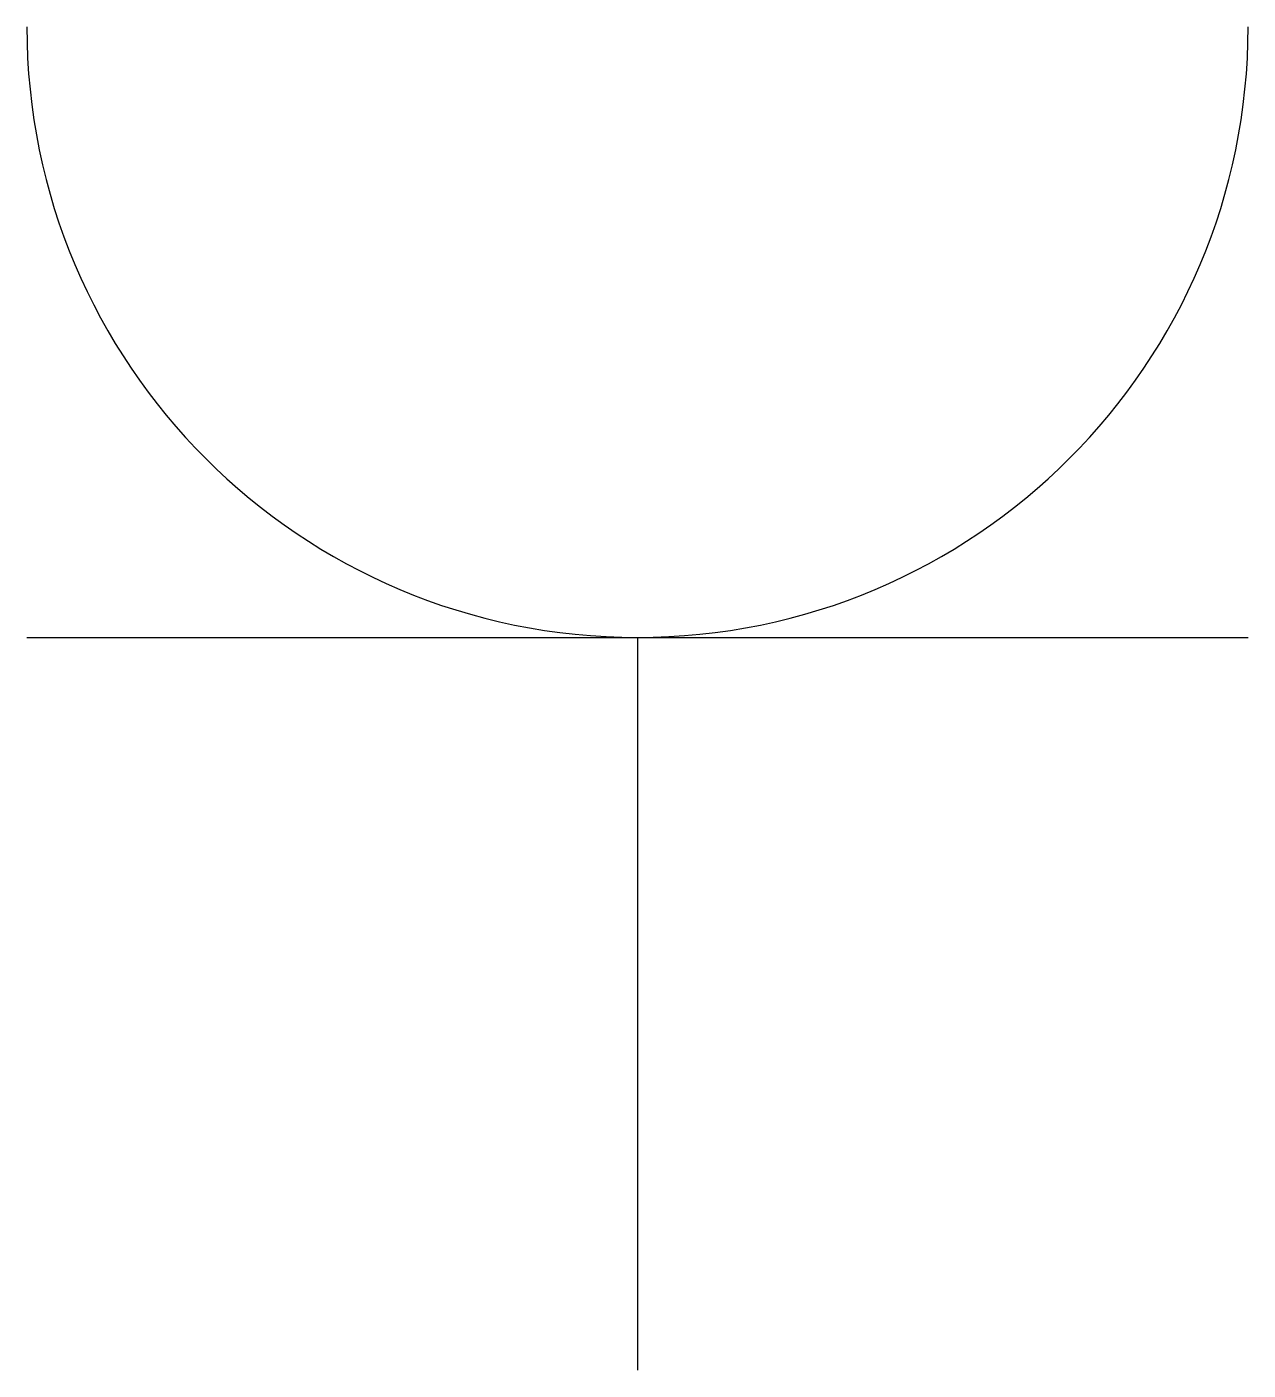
# Model space of a CAD drawing. Header units: millimetres. Extents: x 47.48 to 52.62, y 158.43 to 164.09.
import ezdxf

# ---------------------------------------------------------------- set-up
doc = ezdxf.new("R2010")
doc.units = ezdxf.units.MM

# ---------------------------------------------------------------- blocks, each defined once
blk = doc.blocks.new('monofaznauticnica1pnpe')
for p, q in [((-2.572, 0), (0, 0)), ((0, 0), (0, -3.0864)), ((0, 0), (2.572, 0))]:
    blk.add_line(p, q)
blk.add_arc((0, 2.572), 2.572, 180, 0)

msp = doc.modelspace()

# ---------------------------------------------------------------- block references
msp.add_blockref('monofaznauticnica1pnpe', (50.0528, 161.5169))

doc.saveas('drawing.dxf')
